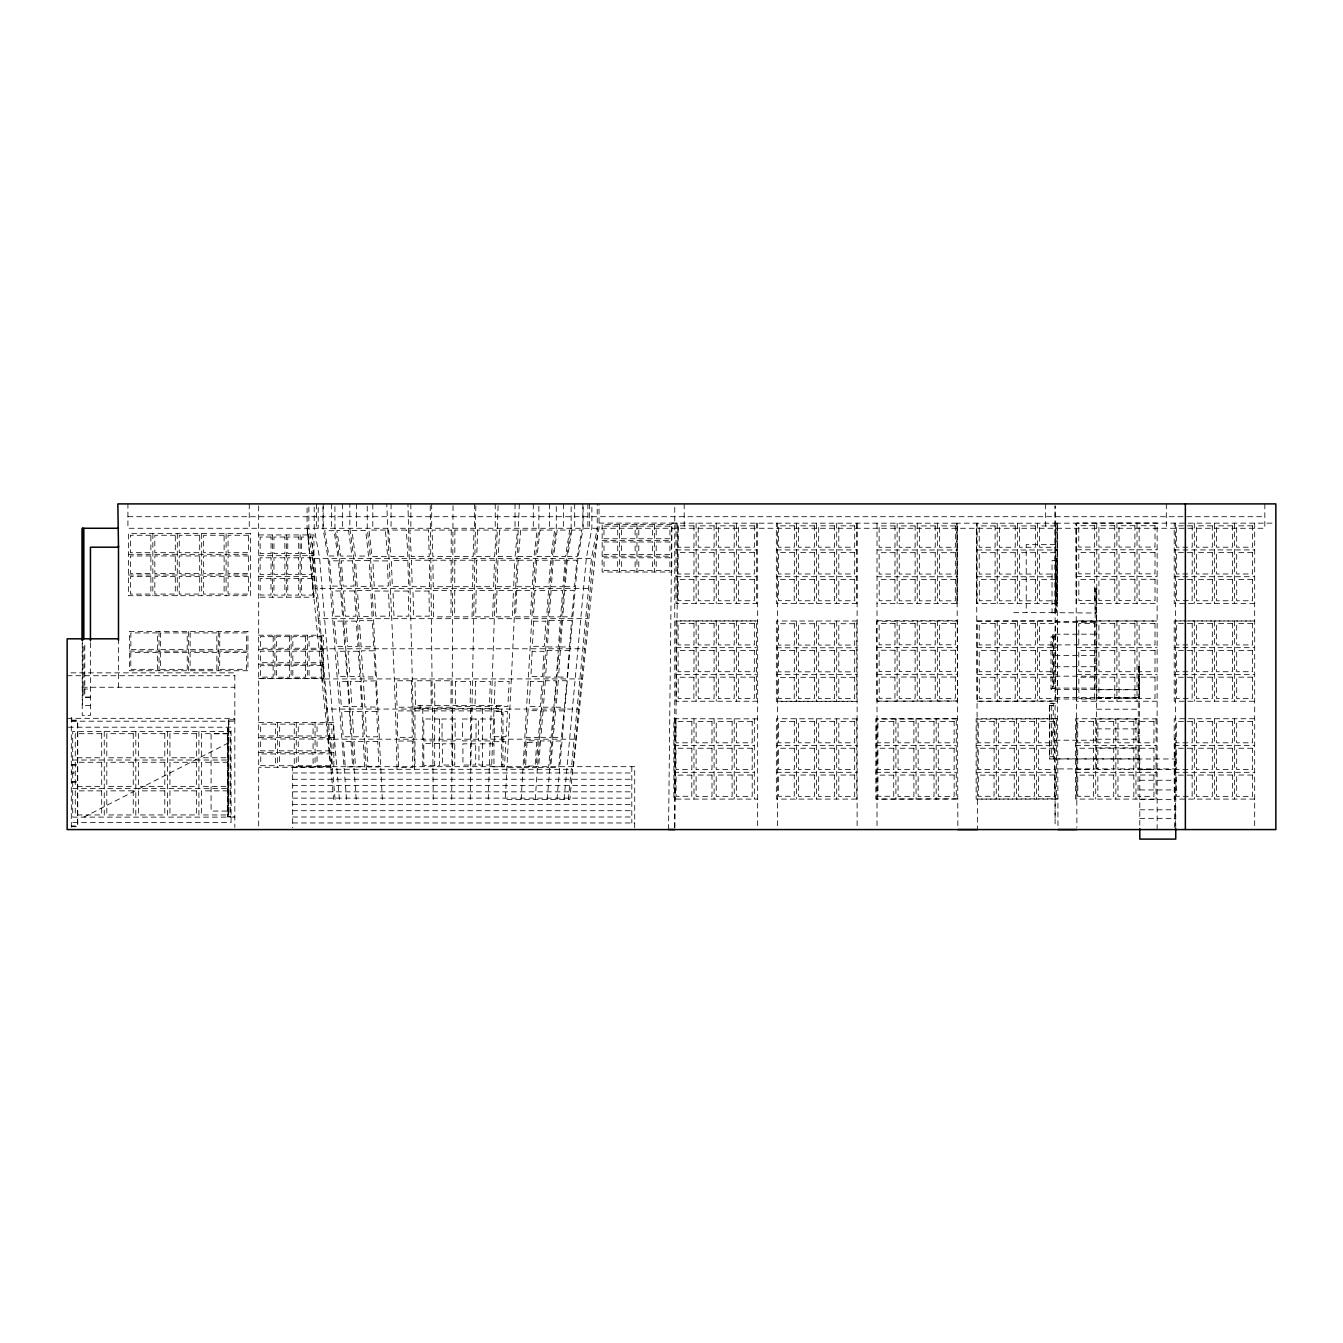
<?xml version="1.0" encoding="UTF-8"?>
<svg xmlns="http://www.w3.org/2000/svg" width="1343" height="1343" viewBox="0 0 1343 1343"><rect width="100%" height="100%" fill="white"/><g stroke="black" fill="none" stroke-linecap="round" stroke-linejoin="round"><path stroke-width="0.75" stroke-dasharray="5 3.75" d="M1095.149 688.086L1095.149 588.217L1096.442 588.217L1096.408 613.046L1052.039 612.66M1055.094 817.853L1055.094 768.918L1175.746 768.918M1055.094 613.046L1055.094 505.975L1055.094 827.624M1096.408 612.593L1096.408 600.355M451.735 799.438L453.044 503.894M668.545 829.504L671.869 523.082L678.081 523.149L674.757 829.571L674.757 503.894M470.218 799.438L475.892 503.894M488.231 799.438L498.152 503.894M521.151 799.438L535.404 558.403L538.862 528.269L538.862 503.894M535.236 799.438L552.124 558.403L556.271 528.269L556.271 503.894M547.273 799.438L566.41 558.403L571.144 528.269L571.144 503.894M519.321 503.894C515.309 602.352 510.239 700.945 505.354 799.438L569.835 799.438L593.186 558.403L599.028 528.269L599.028 503.894M556.959 799.438L577.91 558.403L583.114 528.269L583.114 503.894M564.06 799.438L586.32 558.403L591.877 528.269L591.877 503.894M568.374 799.438L591.457 558.403L597.232 528.269M573.495 766.685L597.232 537.553L597.232 503.894M83.921 817.115L228.008 743.115M292.673 767.256L330.546 766.685L307.111 528.504M956.904 603.36L956.904 523.199L976.479 523.149L977.452 829.571M1057.025 603.36L1057.025 523.199L1075.944 523.149L1076.901 827.54M957.223 621.003L876.761 621.255L877.013 701.231L957.475 700.962M976.797 621.255L1057.327 621.003M977.116 701.231L1057.579 701.231L1057.579 620.886L977.116 620.886L977.116 701.231L1057.579 700.962M957.525 718.874L876.761 719.126L877.013 799.085L957.777 798.833M977.1 719.126L1057.629 718.874M977.351 799.085L1057.881 798.833M127.921 516.719L1264.821 516.719M599.028 523.099L674.757 523.099M1272.006 523.149L1076.196 523.149L1076.196 603.36L1157.129 603.36M258.679 534.934L313.96 534.934L313.96 597.199L258.679 597.199M602.151 540.373L671.769 540.373M1055.094 544.637L1026.22 544.637L1026.22 612.66M1076.666 549.791L1157.129 549.791M675.999 549.925L756.462 549.925M776.338 549.925L856.8 549.925M877.013 549.992L957.475 549.992M977.116 549.975L1057.579 549.975M1174.218 549.925L1254.681 549.925M128.441 554.323L250.503 554.323M258.679 555.683L313.96 555.683M602.151 556.203L671.769 556.203M307.077 507.956L307.077 528.269L312.801 558.403L593.186 558.403M1055.094 558.419L1056.505 558.419L1056.505 612.089L1055.094 612.089M1056.505 560.585L1052.039 560.585L1052.039 613.046M128.441 575.005L250.503 575.005M258.679 576.449L313.96 576.449M675.999 576.701L756.462 576.701M776.338 576.701L856.8 576.701M1076.666 576.583L1157.129 576.583M1174.218 576.701L1254.681 576.701M877.013 576.768L957.475 576.768M977.116 576.768L1057.579 576.768M1056.085 585.917L1056.236 589.51M312.801 558.403L315.571 588.536L590.265 588.536M757.653 603.36L675.999 603.477L675.999 523.149L957.475 523.199L957.475 603.544L877.013 603.544M857.119 603.36L776.338 603.477L776.338 523.149M1254.681 603.477L1174.218 603.477L1174.218 523.149M1055.094 609.94L1056.505 609.94M1013.747 612.66L1055.094 612.66M1095.149 612.66L1096.492 612.66M315.571 588.536L318.291 618.67L587.344 618.67M877.013 620.751L957.475 620.751L957.475 701.096L877.013 701.096M676.15 621.003L757.653 621.003M857.119 621.003L776.338 621.003L776.338 701.348L856.8 701.348L856.8 621.003M1175.427 621.003L1254.681 621.003L1174.218 620.886L1174.218 701.231L1254.681 701.231M1055.094 621.708L1096.492 621.708L1096.442 613.046L1095.149 613.063L1095.082 588.1L1096.341 588.1L1096.576 768.918M1055.094 622.245L1096.408 622.245M1055.094 634.181L1096.408 634.181M258.679 635.205L323.579 635.205L323.579 678.668L258.679 678.668M1055.212 635.457L1056.236 635.457M1055.094 636.733L1051.015 636.733L1051.015 689.412L1139.535 689.412M1052.559 637.052L1053.97 637.052M1096.408 644.858L1039.583 644.942L1039.583 623.588L1055.464 623.588L1055.464 644.942M877.013 647.527L957.475 647.527M675.999 647.662L756.462 647.662M776.338 647.779L856.8 647.779M977.116 647.662L1057.579 647.662M1076.666 647.662L1157.129 647.662M1174.218 647.662L1254.681 647.662M321.078 648.787L584.692 648.787M258.679 649.693L323.579 649.693M129.398 651.103L247.935 651.103M1055.094 655.535L1096.408 655.535M1053.55 662.384L1053.718 665.977M1095.149 663.241L1096.408 663.241M258.679 664.181L323.579 664.181M1139.535 768.918L1139.535 666.329L1138.327 666.329L1138.226 758.862M1055.094 666.716L1096.408 666.716M1138.226 666.883L1139.535 666.883M70.927 672.86L234.824 672.86L234.824 827.489M877.013 674.32L957.475 674.32M675.999 674.438L756.462 674.438M776.338 674.572L856.8 674.572M977.116 674.438L1057.579 674.438M1076.666 674.438L1157.129 674.438M1174.218 674.438L1254.681 674.438M67.15 675.73L234.824 675.73M1055.094 676.167L1096.408 676.167M258.679 678.517L322.202 678.517L322.202 681.841M318.291 618.67L323.881 678.92L582.107 678.92M1052.559 686.391L1053.97 686.391M82.225 687.247L234.824 687.247M1055.094 688.086L1096.408 688.086M1051.015 688.288L1055.094 688.288M82.544 689.026L90.451 689.026M1096.576 689.765L1139.535 689.765M90.451 697.051L84.794 697.051L84.794 642.877M90.451 697.37L83.837 697.37L83.837 643.096M1055.094 697.42L1139.351 697.42L1139.351 666.329M1096.576 697.722L1139.535 697.722M1096.576 698.226L1139.535 698.226M1055.094 699.015L1096.408 699.015M757.653 701.231L675.999 701.231L675.999 620.886L756.462 620.886L756.462 701.231M777.547 701.231L857.119 701.231M1157.129 701.231L1076.515 701.231L1076.515 621.003L1157.129 621.003L1076.666 620.886L1076.666 701.231M1055.094 703.463L1049.487 703.463L1049.487 758.98L1175.746 758.98M90.451 705.394L82.544 705.394L82.544 642.877M1049.756 705.444L1053.281 705.444M414.97 708.6L501.694 708.6M323.881 678.92L326.534 709.054L578.984 709.054M1096.576 709.205L1139.535 709.205M414.97 710.9L501.694 710.9M501.694 712.78L502.987 712.78L502.987 766.685M501.694 714.627L502.987 714.627M67.15 718.32L234.824 718.32M757.653 718.874L673.884 718.74L673.884 799.085L757.653 799.085M857.119 718.874L776.338 718.74L776.338 799.085L857.119 799.085M1157.129 718.874L1075.609 718.74L1075.609 799.085L1157.129 799.085M1254.681 718.74L1174.218 718.74L1174.218 799.085L1254.681 799.085M1096.576 719.042L1139.535 719.042M234.824 719.798L228.411 719.798L228.411 816.712M71.313 720.133L77.424 720.133L77.424 826.7L71.313 826.7M71.313 720.872L77.743 720.872L77.743 825.962L71.313 825.962M71.347 721.191L234.824 721.191M258.679 722.601L333.853 722.601L333.853 767.256L258.679 767.256M68.392 727.201L231.08 727.201L231.08 822.504L70.491 822.504M1096.576 728.88L1139.535 728.88M1051.703 730.777L1051.703 736.501M1052.24 731.767L1052.24 735.511M227.924 733.681L201.467 733.681L201.467 757.788L227.924 757.788M228.008 733.782L211.086 733.782L211.086 811.071L228.008 811.071M1138.226 735.981L1139.535 735.981M258.679 737.492L333.853 737.492M501.694 737.475L502.987 737.475M326.534 709.054L328.565 739.187L575.677 739.187M1096.576 739.187L1139.535 739.187M501.694 739.724L502.987 739.724M1055.094 740.211L1096.576 740.211M501.694 741.017L502.987 741.017M673.884 745.533L754.33 745.533M776.338 745.533L856.8 745.533M875.804 745.533L956.266 745.533M976.143 745.533L1056.605 745.533M1075.609 745.533L1156.071 745.533M1174.218 745.533L1254.681 745.533M1096.576 747.883L1139.535 747.883M258.679 752.365L333.853 752.365M1049.756 756.73L1053.281 756.73M1055.094 758.862L1139.535 758.862M72.707 760.02L230.476 760.02M227.924 762.27L201.467 762.27L201.467 786.36L227.924 786.36M71.313 764.704L77.743 764.704M501.694 764.822L502.987 764.822M71.313 765.09L77.424 765.09M508.225 767.692L521.621 767.692M328.565 739.187L330.982 769.304L572.756 769.304M1139.787 769.421L1175.746 769.421M71.313 771.99L73.882 771.99L73.882 773.417L71.313 773.417M673.884 772.309L754.33 772.309M776.338 772.309L856.8 772.309M875.804 772.309L956.266 772.309M976.143 772.309L1056.605 772.309M1075.609 772.309L1156.071 772.309M1174.218 772.309L1254.681 772.309M292.673 772.964L631.814 772.964M292.673 779.259L631.814 779.259M1139.787 780.249L1175.746 780.249M71.313 781.744L77.424 781.744M71.313 782.13L77.743 782.13M292.673 785.554L631.814 785.554M72.707 788.61L230.476 788.61M1139.787 789.936L1175.746 789.936M227.924 790.859L201.467 790.859L201.467 814.949L227.924 814.949M292.673 791.833L631.814 791.833M292.673 798.128L631.814 798.128M1139.787 799.639L1175.746 799.639M292.673 804.407L631.814 804.407M1174.638 806.623L1175.746 806.623M1139.787 809.795L1175.746 809.795M292.673 810.702L631.814 810.702M228.008 817.115L227.638 728.141L227.638 816.712L234.824 816.712M292.673 816.997L631.814 816.997M234.824 817.115L72.707 817.115L72.707 731.448L230.476 731.448L230.476 817.199M1139.787 818.357L1175.746 818.357M292.673 822.957L634.702 822.957M321.732 677.208L322.202 678.517M313.876 597.199L307.111 528.269M330.982 769.304L333.635 799.438M335.095 799.438L314.514 558.403L308.873 528.269L308.873 503.894M339.41 799.438L319.651 558.403L314.212 528.269L314.212 503.894M346.511 799.438L328.078 558.403L322.975 528.269L322.975 503.894M356.197 799.438L339.578 558.403L334.944 528.269L334.944 503.894M366.387 769.304L353.864 558.403L349.835 528.269L349.835 503.894M382.319 799.438L370.584 558.403L367.243 528.269L367.243 503.894M396.991 769.304C395.43 680.767 390.058 592.297 386.784 503.894M414.517 769.304L407.936 503.894M433.269 799.438L430.213 503.894M1057.025 523.199L1057.982 829.621M956.904 523.199L957.861 827.54M1264.821 503.894L1264.821 528.269L127.921 528.269L127.921 503.894M1254.681 523.149L1254.681 829.571M1234.553 523.149L1234.553 603.477M1234.553 620.886L1234.553 701.231M1234.553 718.74L1234.553 799.085M1214.441 523.149L1214.441 603.477M1214.441 620.886L1214.441 701.231M1214.441 718.74L1214.441 799.085M1194.33 523.149L1194.33 603.477M1194.33 620.886L1194.33 701.231M1194.33 718.74L1194.33 799.085M1175.746 828.211L1175.746 738.516L1174.638 738.516L1174.638 827.389M1175.427 523.149L1175.427 827.54M1166.312 503.894L1166.312 528.269M1157.129 829.571L1157.129 523.015L1076.666 523.015L1076.666 603.36M1156.071 718.74L1156.071 799.085M1139.787 759.03L1139.787 829.185M1138.511 666.329L1138.511 689.412M1137.017 523.015L1137.017 603.36M1137.017 620.886L1137.017 701.231M1135.96 718.74L1135.96 799.085M1116.906 523.015L1116.906 603.36M1116.906 620.886L1116.906 701.231M1115.848 718.74L1115.848 799.085M1096.778 523.015L1096.778 603.36M1096.778 620.886L1096.778 701.231M1095.72 718.74L1095.72 799.085M1094.663 644.942L1094.663 623.588L1078.782 623.588L1078.782 644.942M1076.817 718.874L1076.817 799.085M1055.883 560.585L1055.883 609.94M1053.348 637.052L1053.348 686.391M1053.281 758.98L1053.281 703.195L1049.756 703.195L1049.756 758.98M1051.703 705.444L1051.703 756.73M1045.66 503.894L1045.66 528.269M1037.467 523.199L1037.467 603.544M1037.467 620.886L1037.467 701.231M1036.494 718.74L1036.494 799.085M1017.356 523.199L1017.356 603.544M1017.356 620.886L1017.356 701.231M1016.366 718.74L1016.366 799.085M997.228 523.199L997.228 603.544M997.228 620.886L997.228 701.231M996.254 718.74L996.254 799.085M977.116 523.199L977.116 603.544M937.347 523.199L937.347 603.544M937.347 620.751L937.347 701.096M936.155 718.74L936.155 799.085M917.235 523.199L917.235 603.544M917.235 620.751L917.235 701.096M916.044 718.74L916.044 799.085M897.124 523.199L897.124 603.544M897.124 620.751L897.124 701.096M895.915 718.74L895.915 799.085M877.013 523.149L877.013 829.571M857.119 523.149L857.119 827.54M856.8 523.149L856.8 603.477M856.8 718.74L856.8 799.085M836.689 523.149L836.689 603.477M836.689 621.003L836.689 701.348M836.689 718.74L836.689 799.085M816.578 523.149L816.578 603.477M816.578 621.003L816.578 701.348M816.578 718.74L816.578 799.085M796.449 523.149L796.449 603.477M796.449 621.003L796.449 701.348M796.449 718.74L796.449 799.085M777.547 523.149L777.547 829.571M757.653 523.149L757.653 827.54M756.462 523.149L756.462 603.477M754.33 718.74L754.33 799.085M736.35 523.149L736.35 603.477M736.35 620.886L736.35 701.231M734.218 718.74L734.218 799.085M716.239 523.149L716.239 603.477M716.239 620.886L716.239 701.231M714.107 718.74L714.107 799.085M696.11 523.149L696.11 603.477M696.11 620.886L696.11 701.231M693.995 718.74L693.995 799.085M684.191 503.894L684.191 528.269M677.208 523.149L677.208 603.36M675.076 718.874L675.076 799.085M654.36 524.542L654.36 572.017M636.951 524.542L636.951 572.017M634.702 827.909L634.702 766.685L292.673 766.685L292.673 827.909M631.814 766.685L631.814 822.957M619.559 524.542L619.559 572.017M589.56 503.894L589.594 528.269M587.881 503.894L587.881 528.269M582.879 503.894L582.879 528.269M574.686 503.894L574.686 528.269M563.489 503.894L563.489 528.269M549.589 503.894L549.589 528.269M533.289 503.894L533.289 528.269M515.024 503.894L515.024 528.269M501.694 766.685L501.694 705.545L414.97 705.545L414.97 766.685M496.574 705.545L496.574 708.6M495.231 503.894L495.231 528.269M482.389 708.6L482.389 766.685M474.398 503.894L474.398 528.269M470.47 708.6L470.47 766.685M452.591 708.6L452.591 766.685M434.696 708.6L434.696 766.685M431.691 503.894L431.691 528.269M422.776 708.6L422.776 766.685M420.09 705.545L420.09 708.6M410.857 503.894L410.857 528.269M391.065 503.894L391.065 528.269M372.8 503.894L372.8 528.269M356.516 503.894L356.516 528.269M342.599 503.894L342.599 528.269M331.419 503.894L331.419 528.269M323.21 503.894L323.21 528.269M318.207 507.553L318.207 528.269M316.528 503.894L316.512 528.269M315.051 722.601L315.051 767.256M307.346 635.205L307.346 678.668M300.144 534.934L300.144 597.199M296.266 722.601L296.266 767.256M291.129 635.205L291.129 678.668M286.328 534.934L286.328 597.199M277.464 722.601L277.464 767.256M274.895 635.205L274.895 678.668M272.495 534.934L272.495 597.199M258.679 505.958L258.679 827.489M249.244 503.894L249.244 528.269M228.864 719.798L228.864 816.712M228.629 719.798L228.746 816.712M227.823 728.141L227.722 816.712M226.094 533.641L226.094 595.704M218.288 631.462L218.288 670.745M201.685 533.641L201.685 595.704M198.915 731.448L198.915 817.199M188.658 631.462L188.658 670.745M177.276 533.641L177.276 595.704M167.371 731.448L167.371 817.199M159.028 631.462L159.028 670.745M152.85 533.641L152.85 595.704M135.811 731.448L135.811 817.199M118.486 638.815L118.486 687.247M104.25 731.448L104.25 817.199M90.451 642.693L90.451 715.349L82.225 715.349L82.225 642.592M71.313 717.263L71.313 827.489M451.164 560.216L451.097 586.723L433.235 586.723L432.899 560.216L451.164 560.216M451.231 530.065L451.181 556.606L432.832 556.606L432.077 530.065L451.231 530.065M454.807 560.216L454.74 586.723L472.618 586.723L473.072 560.216L454.807 560.216M454.874 530.065L454.807 556.606L473.156 556.606L474.012 530.065L454.874 530.065M451.08 590.366L450.996 616.84L433.571 616.84L433.285 590.366L451.08 590.366M454.74 590.366L454.656 616.84L472.064 616.84L472.551 590.366L454.74 590.366M451.147 680.767L450.929 707.207L434.83 707.207L434.662 680.767L451.147 680.767M455.478 681.421L455.277 706.552L470.067 706.552L470.638 681.421L455.478 681.421M476.161 590.366L475.674 616.84L492.663 616.84L493.519 590.366L476.161 590.366M476.664 560.216L476.211 586.723L493.653 586.723L494.476 560.216L476.664 560.216M475.573 681.421L475.002 706.552L489.423 706.552L490.363 681.421L475.573 681.421M477.604 530.065L476.748 556.606L494.644 556.606L496.272 530.065L477.604 530.065M496.994 590.366L496.138 616.84L512.287 616.84L513.496 590.366L496.994 590.366M497.951 560.216L497.111 586.723L513.664 586.723L514.873 560.216L497.951 560.216M492.528 741.689L491.639 766.819L504.548 766.819L505.774 741.689L492.528 741.689M495.114 681.421L494.174 706.552L507.872 706.552L509.165 681.421L495.114 681.421M516.753 590.366L515.544 616.84L530.435 616.84L531.979 590.366L516.753 590.366M518.113 560.216L516.921 586.723L532.197 586.723L533.742 560.216L518.113 560.216M493.955 711.555L492.73 736.686L506.042 736.686L507.587 711.555L493.955 711.555M532.147 651.288L530.921 676.419L542.538 676.419L544.033 651.288L532.147 651.288M533.675 621.171L532.399 646.302L544.335 646.302L545.879 621.171L533.675 621.171M536.68 560.216L535.152 586.723L548.783 586.723L550.613 560.216L536.68 560.216M534.934 590.366L533.389 616.84L546.685 616.84L548.515 590.366L534.934 590.366M547.172 650.633L545.594 677.09L556.371 677.09L558.184 650.633L547.172 650.633M499.73 530.065L498.119 556.606L515.108 556.606L517.475 530.065L499.73 530.065M525.885 740.799L524.257 767.692L536.226 767.692L538.123 740.799L525.885 740.799M527.027 742.427L525.6 766.064L535.102 766.064L536.764 742.427L527.027 742.427M549.035 620.5L547.39 646.957L558.453 646.957L560.333 620.5L549.035 620.5M530.636 681.421L529.024 706.552L540.289 706.552L542.203 681.421L530.636 681.421M551.1 590.366L549.27 616.84L560.619 616.84L562.7 590.366L551.1 590.366M553.182 560.216L551.352 586.723L563.002 586.723L565.084 560.216L553.182 560.216M560.35 650.616L558.537 677.09L567.216 677.09L569.231 650.616L560.35 650.616M540.507 740.933L538.61 767.558L548.666 767.558L550.798 740.933L540.507 740.933M562.482 620.483L560.602 646.973L569.516 646.973L571.581 620.483L562.482 620.483M528.068 710.682L526.103 737.559L538.375 737.559L540.641 710.682L528.068 710.682M545.359 680.767L543.344 707.207L553.836 707.207L556.086 680.767L545.359 680.767M564.849 590.366L562.751 616.84L571.883 616.84L574.183 590.366L564.849 590.366M567.233 560.216L565.134 586.723L574.502 586.723L576.802 560.216L567.233 560.216M552.88 741L550.764 767.491L558.772 767.491L561.089 741L552.88 741M543.059 710.883L540.843 737.341L551.05 737.341L553.501 710.883L543.059 710.883M558.252 680.75L555.985 707.224L564.446 707.224L566.914 680.75L558.252 680.75M520.715 530.065L518.364 556.606L534.044 556.606L537.099 530.065L520.715 530.065M555.666 710.867L553.198 737.357L561.424 737.357L564.094 710.867L555.666 710.867M540.037 530.065L536.999 556.606L550.983 556.606L554.642 530.065L540.037 530.065M557.211 530.065L553.551 556.606L565.504 556.606L569.684 530.065L557.211 530.065M571.816 530.065L567.653 556.606L577.272 556.606L581.855 530.065L571.816 530.065M1057.579 523.199L976.73 523.199L976.73 603.36L1057.579 603.544L1057.579 523.199M671.769 524.542L602.151 524.542L602.151 572.017L671.769 572.017L671.769 524.542M1094.663 525.734L1078.782 525.734L1078.782 547.088L1094.663 547.088L1094.663 525.734M1114.774 525.734L1098.91 525.734L1098.91 547.088L1114.774 547.088L1114.774 525.734M1134.902 525.734L1119.021 525.734L1119.021 547.088L1134.902 547.088L1134.902 525.734M1155.014 525.734L1139.133 525.734L1139.133 547.088L1155.014 547.088L1155.014 525.734M693.995 525.852L678.114 525.852L678.114 547.205L693.995 547.205L693.995 525.852M714.107 525.852L698.242 525.852L698.242 547.205L714.107 547.205L714.107 525.852M734.235 525.852L718.354 525.852L718.354 547.205L734.235 547.205L734.235 525.852M754.346 525.852L738.465 525.852L738.465 547.205L754.346 547.205L754.346 525.852M794.334 525.852L778.453 525.852L778.453 547.205L794.334 547.205L794.334 525.852M814.446 525.852L798.581 525.852L798.581 547.205L814.446 547.205L814.446 525.852M834.557 525.852L818.693 525.852L818.693 547.205L834.557 547.205L834.557 525.852M854.685 525.852L838.804 525.852L838.804 547.205L854.685 547.205L854.685 525.852M895.009 525.919L879.128 525.919L879.128 547.273L895.009 547.273L895.009 525.919M915.12 525.919L899.239 525.919L899.239 547.273L915.12 547.273L915.12 525.919M935.232 525.919L919.351 525.919L919.351 547.273L935.232 547.273L935.232 525.919M955.343 525.919L939.479 525.919L939.479 547.273L955.343 547.273L955.343 525.919M995.113 525.919L979.232 525.919L979.232 547.273L995.113 547.273L995.113 525.919M1015.224 525.919L999.36 525.919L999.36 547.273L1015.224 547.273L1015.224 525.919M1035.352 525.919L1019.471 525.919L1019.471 547.273L1035.352 547.273L1035.352 525.919M1055.464 525.919L1039.583 525.919L1039.583 547.273L1055.464 547.273L1055.464 525.919M1192.215 525.852L1176.334 525.852L1176.334 547.205L1192.215 547.205L1192.215 525.852M1212.326 525.852L1196.445 525.852L1196.445 547.205L1212.326 547.205L1212.326 525.852M1232.438 525.852L1216.557 525.852L1216.557 547.205L1232.438 547.205L1232.438 525.852M1252.549 525.852L1236.685 525.852L1236.685 547.205L1252.549 547.205L1252.549 525.852M617.713 526.137L603.981 526.137L603.981 538.761L617.713 538.761L617.713 526.137M635.121 526.137L621.389 526.137L621.389 538.761L635.121 538.761L635.121 526.137M652.53 526.137L638.798 526.137L638.798 538.761L652.53 538.761L652.53 526.137M669.939 526.137L656.207 526.137L656.207 538.761L669.939 538.761L669.939 526.137M385.374 530.065L369.006 530.065L371.944 556.606L387.64 556.606L385.374 530.065M406.358 530.065L388.614 530.065L390.88 556.606L407.886 556.606L406.358 530.065M428.484 530.065L409.816 530.065L411.344 556.606L429.24 556.606L428.484 530.065M334.038 530.686L324.67 530.686L328.951 556.002L337.916 556.002L334.038 530.686M348.592 530.603L336.841 530.603L340.753 556.086L352 556.086L348.592 530.603M365.699 530.603L351.933 530.603L355.341 556.086L368.519 556.086L365.699 530.603M250.503 533.641L128.441 533.641L128.441 595.704L250.503 595.704L250.503 533.641M150.886 535.253L130.422 535.253L130.422 552.695L150.886 552.695L150.886 535.253M175.295 535.253L154.831 535.253L154.831 552.695L175.295 552.695L175.295 535.253M199.704 535.253L179.24 535.253L179.24 552.695L199.704 552.695L199.704 535.253M224.113 535.253L203.649 535.253L203.649 552.695L224.113 552.695L224.113 535.253M248.539 535.253L228.075 535.253L228.075 552.695L248.539 552.695L248.539 535.253M271.051 537.032L260.139 537.032L260.139 553.585L271.051 553.585L271.051 537.032M284.867 537.032L273.955 537.032L273.955 553.585L284.867 553.585L284.867 537.032M298.683 537.032L287.771 537.032L287.771 553.585L298.683 553.585L298.683 537.032M312.516 537.032L301.604 537.032L301.604 553.585L312.516 553.585L312.516 537.032M617.713 541.968L603.981 541.968L603.981 554.592L617.713 554.592L617.713 541.968M635.121 541.968L621.389 541.968L621.389 554.592L635.121 554.592L635.121 541.968M652.53 541.968L638.798 541.968L638.798 554.592L652.53 554.592L652.53 541.968M669.939 541.968L656.207 541.968L656.207 554.592L669.939 554.592L669.939 541.968M693.995 552.644L678.114 552.644L678.114 573.981L693.995 573.981L693.995 552.644M714.107 552.644L698.242 552.644L698.242 573.981L714.107 573.981L714.107 552.644M734.235 552.644L718.354 552.644L718.354 573.981L734.235 573.981L734.235 552.644M754.346 552.644L738.465 552.644L738.465 573.981L754.346 573.981L754.346 552.644M794.334 552.644L778.453 552.644L778.453 573.981L794.334 573.981L794.334 552.644M814.446 552.644L798.581 552.644L798.581 573.981L814.446 573.981L814.446 552.644M834.557 552.644L818.693 552.644L818.693 573.981L834.557 573.981L834.557 552.644M854.685 552.644L838.804 552.644L838.804 573.981L854.685 573.981L854.685 552.644M1094.663 552.51L1078.782 552.51L1078.782 573.864L1094.663 573.864L1094.663 552.51M1114.774 552.51L1098.91 552.51L1098.91 573.864L1114.774 573.864L1114.774 552.51M1134.902 552.51L1119.021 552.51L1119.021 573.864L1134.902 573.864L1134.902 552.51M1155.014 552.51L1139.133 552.51L1139.133 573.864L1155.014 573.864L1155.014 552.51M1192.215 552.644L1176.334 552.644L1176.334 573.981L1192.215 573.981L1192.215 552.644M1212.326 552.644L1196.445 552.644L1196.445 573.981L1212.326 573.981L1212.326 552.644M1232.438 552.644L1216.557 552.644L1216.557 573.981L1232.438 573.981L1232.438 552.644M1252.549 552.644L1236.685 552.644L1236.685 573.981L1252.549 573.981L1252.549 552.644M895.009 552.695L879.128 552.695L879.128 574.049L895.009 574.049L895.009 552.695M915.12 552.695L899.239 552.695L899.239 574.049L915.12 574.049L915.12 552.695M935.232 552.695L919.351 552.695L919.351 574.049L935.232 574.049L935.232 552.695M955.343 552.695L939.479 552.695L939.479 574.049L955.343 574.049L955.343 552.695M995.113 552.695L979.232 552.695L979.232 574.049L995.113 574.049L995.113 552.695M1015.224 552.695L999.36 552.695L999.36 574.049L1015.224 574.049L1015.224 552.695M1035.352 552.695L1019.471 552.695L1019.471 574.049L1035.352 574.049L1035.352 552.695M1055.464 552.695L1039.583 552.695L1039.583 574.049L1055.464 574.049L1055.464 552.695M150.886 555.952L130.422 555.952L130.422 573.377L150.886 573.377L150.886 555.952M175.295 555.952L154.831 555.952L154.831 573.377L175.295 573.377L175.295 555.952M199.704 555.952L179.24 555.952L179.24 573.377L199.704 573.377L199.704 555.952M224.113 555.952L203.649 555.952L203.649 573.377L224.113 573.377L224.113 555.952M248.539 555.952L228.075 555.952L228.075 573.377L248.539 573.377L248.539 555.952M271.051 557.798L260.139 557.798L260.139 574.351L271.051 574.351L271.051 557.798M284.867 557.798L273.955 557.798L273.955 574.351L284.867 574.351L284.867 557.798M298.683 557.798L287.771 557.798L287.771 574.351L298.683 574.351L298.683 557.798M312.516 557.798L301.604 557.798L301.604 574.351L312.516 574.351L312.516 557.798M617.662 557.849L604.031 557.849L604.031 570.372L617.662 570.372L617.662 557.849M635.121 557.798L621.389 557.798L621.389 570.422L635.121 570.422L635.121 557.798M652.53 557.798L638.798 557.798L638.798 570.422L652.53 570.422L652.53 557.798M669.939 557.798L656.207 557.798L656.207 570.422L669.939 570.422L669.939 557.798M429.307 560.216L411.495 560.216L412.2 586.723L429.642 586.723L429.307 560.216M369.157 560.434L355.526 560.434L357.204 586.522L370.534 586.522L369.157 560.434M407.852 560.434L391.3 560.434L392.357 586.522L408.541 586.522L407.852 560.434M338.47 560.837L329.555 560.837L331.62 586.102L340.333 586.102L338.47 560.837M352.42 560.837L341.34 560.837L343.204 586.102L354.048 586.102L352.42 560.837M387.304 560.904L372.85 560.904L374.193 586.035L388.328 586.035L387.304 560.904M150.886 576.634L130.422 576.634L130.422 594.076L150.886 594.076L150.886 576.634M175.295 576.634L154.831 576.634L154.831 594.076L175.295 594.076L175.295 576.634M199.704 576.634L179.24 576.634L179.24 594.076L199.704 594.076L199.704 576.634M224.113 576.634L203.649 576.634L203.649 594.076L224.113 594.076L224.113 576.634M248.539 576.634L228.075 576.634L228.075 594.076L248.539 594.076L248.539 576.634M271.001 578.615L260.173 578.615L260.173 595.033L271.001 595.033L271.001 578.615M284.867 578.548L273.955 578.548L273.955 595.1L284.867 595.1L284.867 578.548M298.683 578.548L287.771 578.548L287.771 595.1L298.683 595.1L298.683 578.548M312.516 578.548L301.604 578.548L301.604 595.1L312.516 595.1L312.516 578.548M693.928 579.505L678.181 579.505L678.181 600.69L693.928 600.69L693.928 579.505M714.107 579.421L698.242 579.421L698.242 600.774L714.107 600.774L714.107 579.421M734.235 579.421L718.354 579.421L718.354 600.774L734.235 600.774L734.235 579.421M754.346 579.421L738.465 579.421L738.465 600.774L754.346 600.774L754.346 579.421M794.267 579.505L778.52 579.505L778.52 600.69L794.267 600.69L794.267 579.505M814.446 579.421L798.581 579.421L798.581 600.774L814.446 600.774L814.446 579.421M834.557 579.421L818.693 579.421L818.693 600.774L834.557 600.774L834.557 579.421M854.685 579.421L838.804 579.421L838.804 600.774L854.685 600.774L854.685 579.421M915.12 579.488L899.239 579.488L899.239 600.825L915.12 600.825L915.12 579.488M935.232 579.488L919.351 579.488L919.351 600.825L935.232 600.825L935.232 579.488M955.343 579.488L939.479 579.488L939.479 600.825L955.343 600.825L955.343 579.488M1015.224 579.488L999.36 579.488L999.36 600.825L1015.224 600.825L1015.224 579.488M1035.352 579.488L1019.471 579.488L1019.471 600.825L1035.352 600.825L1035.352 579.488M1055.464 579.488L1039.583 579.488L1039.583 600.825L1055.464 600.825L1055.464 579.488M1094.595 579.387L1078.849 579.387L1078.849 600.556L1094.595 600.556L1094.595 579.387M1114.774 579.286L1098.91 579.286L1098.91 600.64L1114.774 600.64L1114.774 579.286M1134.902 579.286L1119.021 579.286L1119.021 600.64L1134.902 600.64L1134.902 579.286M1155.014 579.286L1139.133 579.286L1139.133 600.64L1155.014 600.64L1155.014 579.286M1192.148 579.505L1176.401 579.505L1176.401 600.69L1192.148 600.69L1192.148 579.505M1212.326 579.421L1196.445 579.421L1196.445 600.774L1212.326 600.774L1212.326 579.421M1232.438 579.421L1216.557 579.421L1216.557 600.774L1232.438 600.774L1232.438 579.421M1252.549 579.421L1236.685 579.421L1236.685 600.774L1252.549 600.774L1252.549 579.421M894.942 579.572L879.195 579.572L879.195 600.741L894.942 600.741L894.942 579.572M995.045 579.572L979.299 579.572L979.299 600.741L995.045 600.741L995.045 579.572M370.752 590.551L357.473 590.551L359.101 616.638L372.095 616.638L370.752 590.551M340.702 590.97L332.006 590.97L334.038 616.219L342.515 616.219L340.702 590.97M354.367 590.97L343.573 590.97L345.386 616.219L355.945 616.219L354.367 590.97M388.513 591.038L374.462 591.038L375.755 616.168L389.504 616.168L388.513 591.038M408.222 591.038L392.979 591.038L393.969 616.168L408.86 616.168L408.222 591.038M429.021 591.038L412.972 591.038L413.627 616.168L429.307 616.168L429.021 591.038M372.313 620.684L359.37 620.684L361.099 646.772L373.757 646.772L372.313 620.684M342.885 621.104L334.424 621.104L336.522 646.352L344.798 646.352L342.885 621.104M356.264 621.104L345.755 621.104L347.669 646.352L357.943 646.352L356.264 621.104M895.009 623.471L879.128 623.471L879.128 644.825L895.009 644.825L895.009 623.471M915.12 623.471L899.239 623.471L899.239 644.825L915.12 644.825L915.12 623.471M935.232 623.471L919.351 623.471L919.351 644.825L935.232 644.825L935.232 623.471M955.343 623.471L939.479 623.471L939.479 644.825L955.343 644.825L955.343 623.471M693.995 623.588L678.114 623.588L678.114 644.942L693.995 644.942L693.995 623.588M714.107 623.588L698.242 623.588L698.242 644.942L714.107 644.942L714.107 623.588M734.235 623.588L718.354 623.588L718.354 644.942L734.235 644.942L734.235 623.588M754.346 623.588L738.465 623.588L738.465 644.942L754.346 644.942L754.346 623.588M794.334 623.723L778.453 623.723L778.453 645.076L794.334 645.076L794.334 623.723M814.446 623.723L798.581 623.723L798.581 645.076L814.446 645.076L814.446 623.723M834.557 623.723L818.693 623.723L818.693 645.076L834.557 645.076L834.557 623.723M854.685 623.723L838.804 623.723L838.804 645.076L854.685 645.076L854.685 623.723M995.113 623.588L979.232 623.588L979.232 644.942L995.113 644.942L995.113 623.588M1015.224 623.588L999.36 623.588L999.36 644.942L1015.224 644.942L1015.224 623.588M1035.352 623.588L1019.471 623.588L1019.471 644.942L1035.352 644.942L1035.352 623.588M1114.774 623.588L1098.91 623.588L1098.91 644.942L1114.774 644.942L1114.774 623.588M1134.902 623.588L1119.021 623.588L1119.021 644.942L1134.902 644.942L1134.902 623.588M1155.014 623.588L1139.133 623.588L1139.133 644.942L1155.014 644.942L1155.014 623.588M1192.215 623.588L1176.334 623.588L1176.334 644.942L1192.215 644.942L1192.215 623.588M1212.326 623.588L1196.445 623.588L1196.445 644.942L1212.326 644.942L1212.326 623.588M1232.438 623.588L1216.557 623.588L1216.557 644.942L1232.438 644.942L1232.438 623.588M1252.549 623.588L1236.685 623.588L1236.685 644.942L1252.549 644.942L1252.549 623.588M247.935 631.462L129.398 631.462L129.398 670.745L247.935 670.745L247.935 631.462M157.584 632.922L130.842 632.922L130.842 649.659L157.584 649.659L157.584 632.922M187.214 632.922L160.472 632.922L160.472 649.659L187.214 649.659L187.214 632.922M216.844 632.922L190.118 632.922L190.118 649.659L216.844 649.659L216.844 632.922M246.474 632.922L219.748 632.922L219.748 649.659L246.474 649.659L246.474 632.922M1053.97 634.886L1052.559 634.886L1052.559 688.556L1053.97 688.556L1053.97 634.886M273.2 636.683L260.391 636.683L260.391 648.233L273.2 648.233L273.2 636.683M289.416 636.683L276.608 636.683L276.608 648.233L289.416 648.233L289.416 636.683M305.633 636.683L292.841 636.683L292.841 648.233L305.633 648.233L305.633 636.683M321.867 636.683L309.058 636.683L309.058 648.233L321.867 648.233L321.867 636.683M895.009 650.247L879.128 650.247L879.128 671.601L895.009 671.601L895.009 650.247M915.12 650.247L899.239 650.247L899.239 671.601L915.12 671.601L915.12 650.247M935.232 650.247L919.351 650.247L919.351 671.601L935.232 671.601L935.232 650.247M955.343 650.247L939.479 650.247L939.479 671.601L955.343 671.601L955.343 650.247M693.995 650.381L678.114 650.381L678.114 671.718L693.995 671.718L693.995 650.381M714.107 650.381L698.242 650.381L698.242 671.718L714.107 671.718L714.107 650.381M734.235 650.381L718.354 650.381L718.354 671.718L734.235 671.718L734.235 650.381M754.346 650.381L738.465 650.381L738.465 671.718L754.346 671.718L754.346 650.381M794.334 650.499L778.453 650.499L778.453 671.853L794.334 671.853L794.334 650.499M814.446 650.499L798.581 650.499L798.581 671.853L814.446 671.853L814.446 650.499M834.557 650.499L818.693 650.499L818.693 671.853L834.557 671.853L834.557 650.499M854.685 650.499L838.804 650.499L838.804 671.853L854.685 671.853L854.685 650.499M995.113 650.381L979.232 650.381L979.232 671.718L995.113 671.718L995.113 650.381M1015.224 650.381L999.36 650.381L999.36 671.718L1015.224 671.718L1015.224 650.381M1035.352 650.381L1019.471 650.381L1019.471 671.718L1035.352 671.718L1035.352 650.381M1055.464 650.381L1039.583 650.381L1039.583 671.718L1055.464 671.718L1055.464 650.381M1094.663 650.381L1078.782 650.381L1078.782 671.718L1094.663 671.718L1094.663 650.381M1114.774 650.381L1098.91 650.381L1098.91 671.718L1114.774 671.718L1114.774 650.381M1134.902 650.381L1119.021 650.381L1119.021 671.718L1134.902 671.718L1134.902 650.381M1155.014 650.381L1139.133 650.381L1139.133 671.718L1155.014 671.718L1155.014 650.381M1192.215 650.381L1176.334 650.381L1176.334 671.718L1192.215 671.718L1192.215 650.381M1212.326 650.381L1196.445 650.381L1196.445 671.718L1212.326 671.718L1212.326 650.381M1232.438 650.381L1216.557 650.381L1216.557 671.718L1232.438 671.718L1232.438 650.381M1252.549 650.381L1236.685 650.381L1236.685 671.718L1252.549 671.718L1252.549 650.381M373.992 650.818L361.368 650.818L363.114 676.906L375.452 676.906L373.992 650.818M273.2 651.17L260.391 651.17L260.391 662.703L273.2 662.703L273.2 651.17M289.416 651.17L276.608 651.17L276.608 662.703L289.416 662.703L289.416 651.17M305.633 651.17L292.841 651.17L292.841 662.703L305.633 662.703L305.633 651.17M321.867 651.17L309.058 651.17L309.058 662.703L321.867 662.703L321.867 651.17M345.168 651.237L336.942 651.237L339.04 676.486L347.082 676.486L345.168 651.237M358.262 651.237L348.038 651.237L349.952 676.486L359.958 676.486L358.262 651.237M157.601 652.53L130.808 652.53L130.808 669.334L157.601 669.334L157.601 652.53M187.248 652.53L160.438 652.53L160.438 669.334L187.248 669.334L187.248 652.53M216.878 652.53L190.085 652.53L190.085 669.334L216.878 669.334L216.878 652.53M246.508 652.53L219.715 652.53L219.715 669.334L246.508 669.334L246.508 652.53M273.133 665.692L260.441 665.692L260.441 677.141L273.133 677.141L273.133 665.692M289.416 665.641L276.608 665.641L276.608 677.191L289.416 677.191L289.416 665.641M305.633 665.641L292.841 665.641L292.841 677.191L305.633 677.191L305.633 665.641M321.867 665.641L309.058 665.641L309.058 677.191L321.867 677.191L321.867 665.641M714.107 677.157L698.242 677.157L698.242 698.511L714.107 698.511L714.107 677.157M734.235 677.157L718.354 677.157L718.354 698.511L734.235 698.511L734.235 677.157M754.346 677.157L738.465 677.157L738.465 698.511L754.346 698.511L754.346 677.157M894.942 677.124L879.195 677.124L879.195 698.293L894.942 698.293L894.942 677.124M915.12 677.04L899.239 677.04L899.239 698.377L915.12 698.377L915.12 677.04M935.232 677.04L919.351 677.04L919.351 698.377L935.232 698.377L935.232 677.04M955.343 677.04L939.479 677.04L939.479 698.377L955.343 698.377L955.343 677.04M1015.224 677.157L999.36 677.157L999.36 698.511L1015.224 698.511L1015.224 677.157M1035.352 677.157L1019.471 677.157L1019.471 698.511L1035.352 698.511L1035.352 677.157M1055.464 677.157L1039.583 677.157L1039.583 698.511L1055.464 698.511L1055.464 677.157M1114.774 677.157L1098.91 677.157L1098.91 698.511L1114.774 698.511L1114.774 677.157M1134.902 677.157L1119.021 677.157L1119.021 698.511L1134.902 698.511L1134.902 677.157M1155.014 677.157L1139.133 677.157L1139.133 698.511L1155.014 698.511L1155.014 677.157M1212.326 677.157L1196.445 677.157L1196.445 698.511L1212.326 698.511L1212.326 677.157M1232.438 677.157L1216.557 677.157L1216.557 698.511L1232.438 698.511L1232.438 677.157M1252.549 677.157L1236.685 677.157L1236.685 698.511L1252.549 698.511L1252.549 677.157M693.928 677.241L678.181 677.241L678.181 698.427L693.928 698.427L693.928 677.241M794.267 677.376L778.52 677.376L778.52 698.545L794.267 698.545L794.267 677.376M814.446 677.292L798.581 677.292L798.581 698.629L814.446 698.629L814.446 677.292M834.557 677.292L818.693 677.292L818.693 698.629L834.557 698.629L834.557 677.292M854.685 677.292L838.804 677.292L838.804 698.629L854.685 698.629L854.685 677.292M995.045 677.241L979.299 677.241L979.299 698.427L995.045 698.427L995.045 677.241M1094.595 677.241L1078.849 677.241L1078.849 698.427L1094.595 698.427L1094.595 677.241M1192.148 677.241L1176.401 677.241L1176.401 698.427L1192.148 698.427L1192.148 677.241M411.428 680.767L396.151 680.767L397.092 707.207L411.999 707.207L411.428 680.767M431.019 680.767L414.937 680.767L415.507 707.207L431.204 707.207L431.019 680.767M375.671 680.951L363.365 680.951L364.927 707.022L376.913 707.022L375.671 680.951M347.434 681.354L339.426 681.354L341.374 706.619L349.18 706.619L347.434 681.354M360.277 681.321L350.271 681.321L352.034 706.653L361.787 706.653L360.277 681.321M412.049 710.9L397.192 710.9L397.696 737.341L412.217 737.341L412.049 710.9M349.499 711.454L341.676 711.454L343.153 736.787L350.775 736.787L349.499 711.454M362.039 711.454L352.319 711.454L353.595 736.787L363.08 736.787L362.039 711.454M376.829 711.421L365.397 711.421L366.454 736.82L377.618 736.82L376.829 711.421M956.266 718.74L875.804 718.74L875.804 799.085L956.266 799.085L956.266 718.74M1056.605 718.74L976.143 718.74L976.143 799.085L1056.605 799.085L1056.605 718.74M439.53 718.992L423.784 718.992L423.784 740.933L439.53 740.933L439.53 718.992M455.126 718.992L442.048 718.992L442.048 740.933L455.126 740.933L455.126 718.992M476.06 718.992L462.546 718.992L462.546 740.933L476.06 740.933L476.06 718.992M494.325 718.992L478.578 718.992L478.578 740.933L494.325 740.933L494.325 718.992M691.88 721.46L675.999 721.46L675.999 742.813L691.88 742.813L691.88 721.46M711.991 721.46L696.11 721.46L696.11 742.813L711.991 742.813L711.991 721.46M732.103 721.46L716.222 721.46L716.222 742.813L732.103 742.813L732.103 721.46M752.214 721.46L736.35 721.46L736.35 742.813L752.214 742.813L752.214 721.46M794.334 721.46L778.453 721.46L778.453 742.813L794.334 742.813L794.334 721.46M814.446 721.46L798.581 721.46L798.581 742.813L814.446 742.813L814.446 721.46M834.557 721.46L818.693 721.46L818.693 742.813L834.557 742.813L834.557 721.46M854.685 721.46L838.804 721.46L838.804 742.813L854.685 742.813L854.685 721.46M893.8 721.46L877.936 721.46L877.936 742.813L893.8 742.813L893.8 721.46M913.911 721.46L898.047 721.46L898.047 742.813L913.911 742.813L913.911 721.46M934.04 721.46L918.159 721.46L918.159 742.813L934.04 742.813L934.04 721.46M954.151 721.46L938.27 721.46L938.27 742.813L954.151 742.813L954.151 721.46M994.139 721.46L978.258 721.46L978.258 742.813L994.139 742.813L994.139 721.46M1014.25 721.46L998.369 721.46L998.369 742.813L1014.25 742.813L1014.25 721.46M1034.362 721.46L1018.498 721.46L1018.498 742.813L1034.362 742.813L1034.362 721.46M1054.49 721.46L1038.609 721.46L1038.609 742.813L1054.49 742.813L1054.49 721.46M1093.605 721.46L1077.724 721.46L1077.724 742.813L1093.605 742.813L1093.605 721.46M1113.716 721.46L1097.852 721.46L1097.852 742.813L1113.716 742.813L1113.716 721.46M1133.845 721.46L1117.964 721.46L1117.964 742.813L1133.845 742.813L1133.845 721.46M1153.956 721.46L1138.075 721.46L1138.075 742.813L1153.956 742.813L1153.956 721.46M1192.215 721.46L1176.334 721.46L1176.334 742.813L1192.215 742.813L1192.215 721.46M1212.326 721.46L1196.445 721.46L1196.445 742.813L1212.326 742.813L1212.326 721.46M1232.438 721.46L1216.557 721.46L1216.557 742.813L1232.438 742.813L1232.438 721.46M1252.549 721.46L1236.685 721.46L1236.685 742.813L1252.549 742.813L1252.549 721.46M275.483 724.112L260.66 724.112L260.66 735.981L275.483 735.981L275.483 724.112M294.285 724.112L279.445 724.112L279.445 735.981L294.285 735.981L294.285 724.112M313.07 724.112L298.247 724.112L298.247 735.981L313.07 735.981L313.07 724.112M331.872 724.112L317.032 724.112L317.032 735.981L331.872 735.981L331.872 724.112M101.699 733.681L75.258 733.681L75.258 757.788L101.699 757.788L101.699 733.681M133.259 733.681L106.802 733.681L106.802 757.788L133.259 757.788L133.259 733.681M164.803 733.681L138.363 733.681L138.363 757.788L164.803 757.788L164.803 733.681M196.363 733.681L169.923 733.681L169.923 757.788L196.363 757.788L196.363 733.681M275.483 739.003L260.66 739.003L260.66 750.855L275.483 750.855L275.483 739.003M294.285 739.003L279.445 739.003L279.445 750.855L294.285 750.855L294.285 739.003M313.07 739.003L298.247 739.003L298.247 750.855L313.07 750.855L313.07 739.003M331.872 739.003L317.032 739.003L317.032 750.855L331.872 750.855L331.872 739.003M412.267 741.017L397.78 741.017L398.636 767.474L412.771 767.474L412.267 741.017M377.786 741.537L366.673 741.537L368.066 766.954L378.911 766.954L377.786 741.537M351.043 741.588L343.455 741.588L345.252 766.903L352.655 766.903L351.043 741.588M363.315 741.588L353.88 741.588L355.475 766.903L364.692 766.903L363.315 741.588M439.53 743.468L423.784 743.468L423.784 765.426L439.53 765.426L439.53 743.468M454.757 743.837L442.418 743.837L442.418 765.04L454.757 765.04L454.757 743.837M475.691 743.837L462.915 743.837L462.915 765.04L475.691 765.04L475.691 743.837M493.955 743.837L478.947 743.837L478.947 765.04L493.955 765.04L493.955 743.837M691.88 748.236L675.999 748.236L675.999 769.589L691.88 769.589L691.88 748.236M711.991 748.236L696.11 748.236L696.11 769.589L711.991 769.589L711.991 748.236M732.103 748.236L716.222 748.236L716.222 769.589L732.103 769.589L732.103 748.236M752.214 748.236L736.35 748.236L736.35 769.589L752.214 769.589L752.214 748.236M794.334 748.236L778.453 748.236L778.453 769.589L794.334 769.589L794.334 748.236M814.446 748.236L798.581 748.236L798.581 769.589L814.446 769.589L814.446 748.236M834.557 748.236L818.693 748.236L818.693 769.589L834.557 769.589L834.557 748.236M854.685 748.236L838.804 748.236L838.804 769.589L854.685 769.589L854.685 748.236M893.8 748.236L877.936 748.236L877.936 769.589L893.8 769.589L893.8 748.236M913.911 748.236L898.047 748.236L898.047 769.589L913.911 769.589L913.911 748.236M934.04 748.236L918.159 748.236L918.159 769.589L934.04 769.589L934.04 748.236M954.151 748.236L938.27 748.236L938.27 769.589L954.151 769.589L954.151 748.236M994.139 748.236L978.258 748.236L978.258 769.589L994.139 769.589L994.139 748.236M1014.25 748.236L998.369 748.236L998.369 769.589L1014.25 769.589L1014.25 748.236M1034.362 748.236L1018.498 748.236L1018.498 769.589L1034.362 769.589L1034.362 748.236M1054.49 748.236L1038.609 748.236L1038.609 769.589L1054.49 769.589L1054.49 748.236M1093.605 748.236L1077.724 748.236L1077.724 769.589L1093.605 769.589L1093.605 748.236M1113.716 748.236L1097.852 748.236L1097.852 769.589L1113.716 769.589L1113.716 748.236M1133.845 748.236L1117.964 748.236L1117.964 769.589L1133.845 769.589L1133.845 748.236M1153.956 748.236L1138.075 748.236L1138.075 769.589L1153.956 769.589L1153.956 748.236M1192.215 748.236L1176.334 748.236L1176.334 769.589L1192.215 769.589L1192.215 748.236M1212.326 748.236L1196.445 748.236L1196.445 769.589L1212.326 769.589L1212.326 748.236M1232.438 748.236L1216.557 748.236L1216.557 769.589L1232.438 769.589L1232.438 748.236M1252.549 748.236L1236.685 748.236L1236.685 769.589L1252.549 769.589L1252.549 748.236M275.433 753.927L260.727 753.927L260.727 765.695L275.433 765.695L275.433 753.927M294.285 753.876L279.445 753.876L279.445 765.745L294.285 765.745L294.285 753.876M313.07 753.876L298.247 753.876L298.247 765.745L313.07 765.745L313.07 753.876M331.872 753.876L317.032 753.876L317.032 765.745L331.872 765.745L331.872 753.876M101.699 762.27L75.258 762.27L75.258 786.36L101.699 786.36L101.699 762.27M133.259 762.27L106.802 762.27L106.802 786.36L133.259 786.36L133.259 762.27M164.803 762.27L138.363 762.27L138.363 786.36L164.803 786.36L164.803 762.27M196.363 762.27L169.923 762.27L169.923 786.36L196.363 786.36L196.363 762.27M691.813 775.112L676.066 775.112L676.066 796.281L691.813 796.281L691.813 775.112M711.991 775.029L696.11 775.029L696.11 796.365L711.991 796.365L711.991 775.029M732.103 775.029L716.222 775.029L716.222 796.365L732.103 796.365L732.103 775.029M752.214 775.029L736.35 775.029L736.35 796.365L752.214 796.365L752.214 775.029M794.267 775.112L778.52 775.112L778.52 796.281L794.267 796.281L794.267 775.112M814.446 775.029L798.581 775.029L798.581 796.365L814.446 796.365L814.446 775.029M834.557 775.029L818.693 775.029L818.693 796.365L834.557 796.365L834.557 775.029M854.685 775.029L838.804 775.029L838.804 796.365L854.685 796.365L854.685 775.029M893.733 775.112L877.986 775.112L877.986 796.281L893.733 796.281L893.733 775.112M913.911 775.029L898.047 775.029L898.047 796.365L913.911 796.365L913.911 775.029M934.04 775.029L918.159 775.029L918.159 796.365L934.04 796.365L934.04 775.029M954.151 775.029L938.27 775.029L938.27 796.365L954.151 796.365L954.151 775.029M994.072 775.112L978.325 775.112L978.325 796.281L994.072 796.281L994.072 775.112M1014.25 775.029L998.369 775.029L998.369 796.365L1014.25 796.365L1014.25 775.029M1034.362 775.029L1018.498 775.029L1018.498 796.365L1034.362 796.365L1034.362 775.029M1054.49 775.029L1038.609 775.029L1038.609 796.365L1054.49 796.365L1054.49 775.029M1093.538 775.112L1077.791 775.112L1077.791 796.281L1093.538 796.281L1093.538 775.112M1113.716 775.029L1097.852 775.029L1097.852 796.365L1113.716 796.365L1113.716 775.029M1133.845 775.029L1117.964 775.029L1117.964 796.365L1133.845 796.365L1133.845 775.029M1153.956 775.029L1138.075 775.029L1138.075 796.365L1153.956 796.365L1153.956 775.029M1192.148 775.112L1176.401 775.112L1176.401 796.281L1192.148 796.281L1192.148 775.112M1212.326 775.029L1196.445 775.029L1196.445 796.365L1212.326 796.365L1212.326 775.029M1232.438 775.029L1216.557 775.029L1216.557 796.365L1232.438 796.365L1232.438 775.029M1252.549 775.029L1236.685 775.029L1236.685 796.365L1252.549 796.365L1252.549 775.029M101.699 790.859L75.258 790.859L75.258 814.949L101.699 814.949L101.699 790.859M133.259 790.859L106.802 790.859L106.802 814.949L133.259 814.949L133.259 790.859M164.803 790.859L138.363 790.859L138.363 814.949L164.803 814.949L164.803 790.859M196.363 790.859L169.923 790.859L169.923 814.949L196.363 814.949L196.363 790.859"/><path stroke-width="1.5" d="M977.452 829.571L957.878 829.571M1076.918 829.571L1057.982 829.571M118.486 528.269L82.225 528.269L82.225 640.51M118.486 638.815L67.15 638.815L67.15 829.571L1275.85 829.571L1275.85 503.894L117.848 503.894L118.486 547.205L90.451 547.205L90.451 640.863M668.545 829.504L674.757 829.571M1185.365 503.894L1185.365 829.571M1175.746 828.782L1175.746 839.106L1139.787 839.106L1139.787 828.782M118.486 545.812L118.486 640.426M83.837 528.269L83.837 638.815M82.544 528.269L82.544 640.796"/></g></svg>
